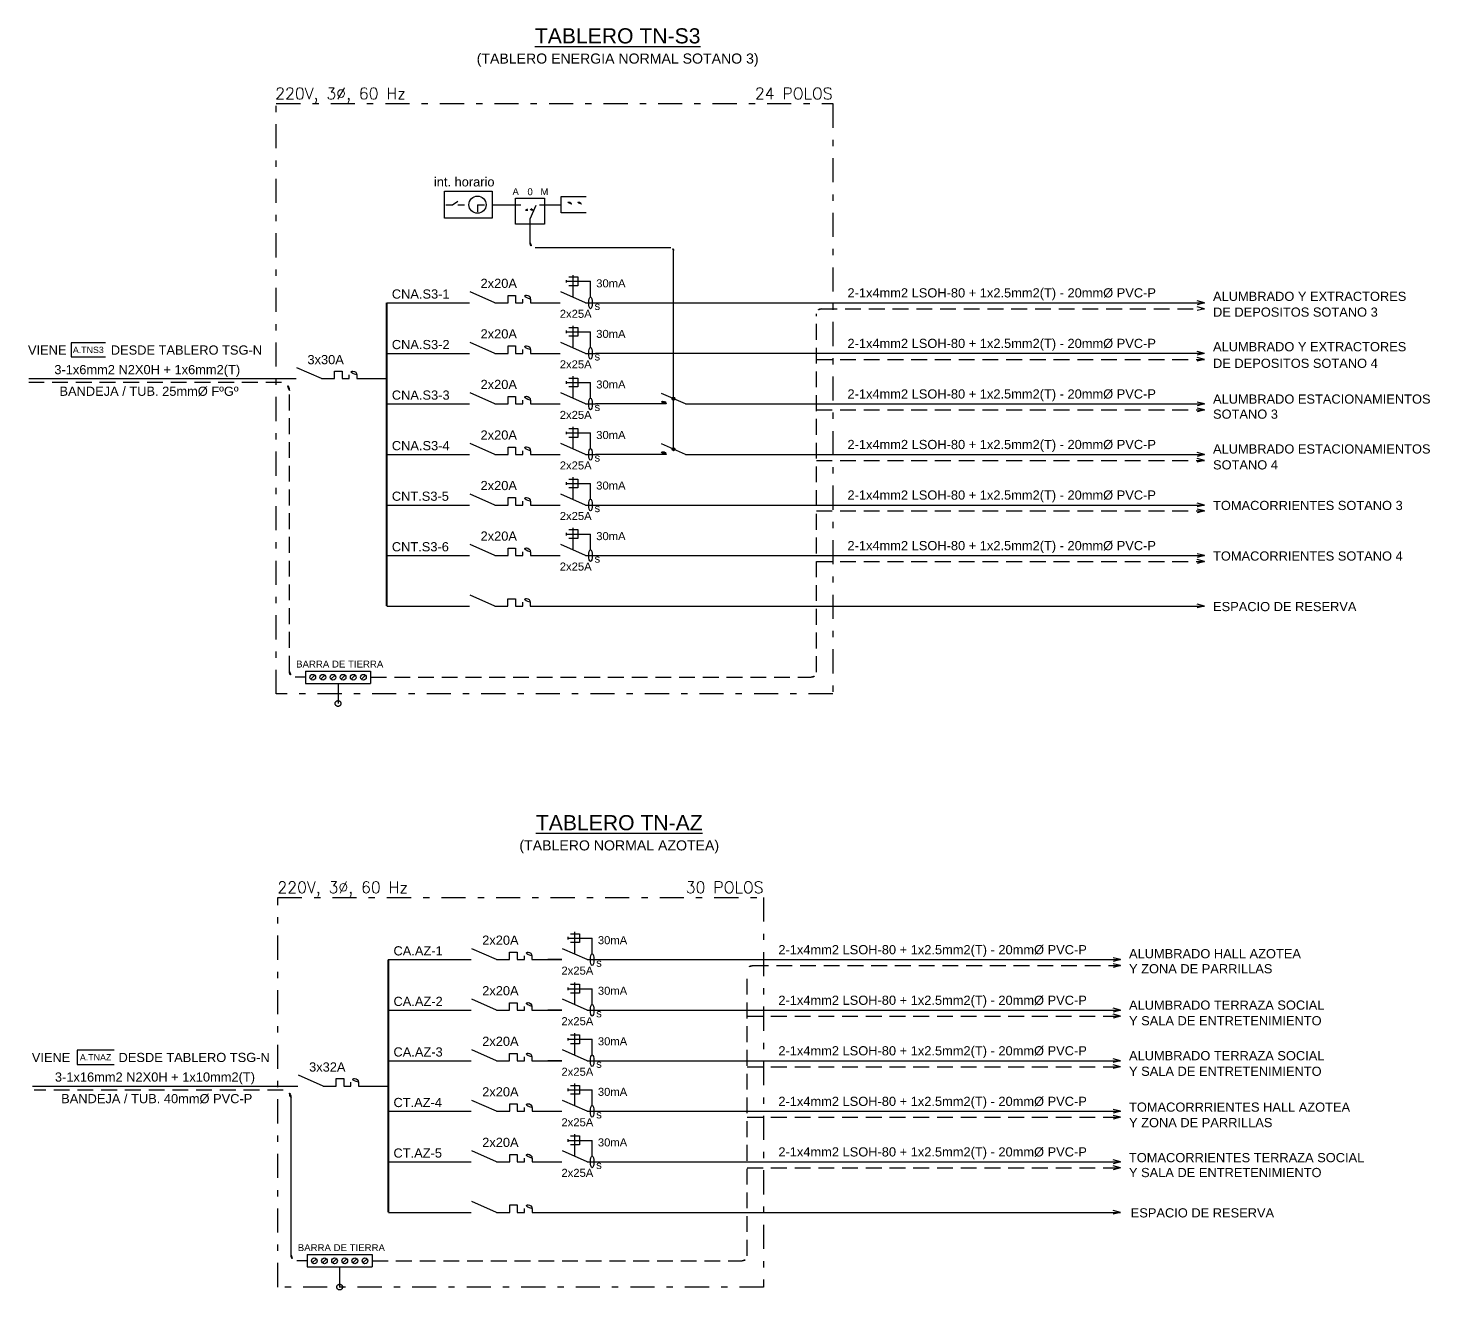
# Model space of a CAD drawing. Header units: millimetres. Extents: x 3435921466 to 3435921548, y 3277630854 to 3277630972.
# Drawn here: x 3435921465.99 to 3435921488.14, y 3277630913.86 to 3277630933.79 of the extents above; entities that cross this region are included whole.
import ezdxf
from ezdxf.enums import TextEntityAlignment as Align

# ---------------------------------------------------------------- set-up
doc = ezdxf.new("R2010")
doc.units = ezdxf.units.MM
for name, pattern in [('CENTER', [2, 1.25, -0.25, 0.25, -0.25]), ('DASHDOT', [25.4, 12.7, -6.35, 0, -6.35]), ('HIDDEN', [0.375, 0.25, -0.125]), ('JIS_09_08', [10.75, 8, -0.55, 0.55, -0.55, 0.55, -0.55])]:
    doc.linetypes.add(name, pattern=pattern)
for name, color, linetype in [('0-Diagrama', 7, 'Continuous'), ('0-Simbolo', 3, 'Continuous'), ('0-T', 7, 'Continuous'), ('0-TEXTOS', 7, 'Continuous'), ('IE-Diagrama', 7, 'Continuous'), ('IE-TIERRA', 3, 'JIS_09_08'), ('IE-UNIFILAR', 3, 'Continuous'), ('TEXT', 140, 'Continuous'), ('TRAZOS', 7, 'Continuous'), ('X-TIT', 6, 'Continuous')]:
    doc.layers.add(name, color=color, linetype=linetype)
doc.styles.add('GMI', font='romans.shx', dxfattribs={"width": 0.75})
doc.styles.add('TEXT-0.10', font='arial.ttf', dxfattribs={"height": 0.1})
doc.styles.add('TEXT-0.20', font='arial.ttf', dxfattribs={"height": 0.18})

# ---------------------------------------------------------------- blocks, each defined once
blk = doc.blocks.new('CM2')
for p, q in [((0, 0), (-0.431, 0.19)), ((0, 0), (0.227, 0)), ((0.227, 0.129), (0.36, 0.129)), ((0.227, 0.129), (0.36, 0.129)), ((0.227, 0), (0.227, 0.129)), ((0.227, 0), (0.227, 0.129)), ((0.36, 0.129), (0.36, 0)), ((0.36, 0.129), (0.36, 0)), ((0.483, 0), (0.483, 0.066)), ((0.483, 0), (0.483, 0.066)), ((0.616, 0.066), (0.616, 0)), ((0.616, 0.066), (0.616, 0)), ((0.36, 0), (0.483, 0)), ((0.36, 0), (0.483, 0)), ((0.616, 0), (1.136, 0))]:
    blk.add_line(p, q)
at = {"lineweight": 0, "const_width": 0.0175}
for points in [[(-0.375, 0.067), (-0.509, -0.067)], [(-0.375, -0.067), (-0.509, 0.067)]]:
    blk.add_lwpolyline(points, dxfattribs=at)
blk.add_arc((0.549, 0.066), 0.0664, 0, 180)
blk.add_arc((0.549, 0.066), 0.0664, 0, 180)
blk = doc.blocks.new('DIFERE')
blk.add_line((0.111, 0.351), (0.111, 0.396))
at = {"linetype": 'HIDDEN', "ltscale": 0.5}
for p in [(0.111, 0.374), (0.528, 0.102)]:
    blk.add_line(p, (0.528, 0.374), dxfattribs=at)
at = {"color": 0, "linetype": 'HIDDEN', "ltscale": 0.5}
blk.add_line((0.227, 0.095), (0.227, 0.482), dxfattribs=at)
at = {"color": 0}
for q in [(0.012, 0.19), (0.614, 0)]:
    blk.add_line((0.442, 0), q, dxfattribs=at)
blk.add_lwpolyline([(0.15, 0.451), (0.304, 0.451), (0.304, 0.297), (0.15, 0.297)], close=True)
at = {"lineweight": 0, "const_width": 0.0175}
for points in [[(0.067, 0.067), (-0.067, -0.067)], [(0.067, -0.067), (-0.067, 0.067)]]:
    blk.add_lwpolyline(points, dxfattribs=at)
blk.add_ellipse((0.528, 0), major_axis=(0, 0.102), ratio=0.305651)
blk = doc.blocks.new('Interruptor Horario')
for p, q in [((-0.075, 0.11), (-0.075, 0.167)), ((-0.075, 0.11), (-0.132, 0.11)), ((0.085, 0.11), (0.03, 0.11)), ((0.129, 0.11), (0.085, 0.081)), ((0.183, 0.11), (0.129, 0.11))]:
    blk.add_line(p, q)
blk.add_lwpolyline([(-0.194, 0.22), (0.194, 0.22), (0.194, 0), (-0.194, 0)], close=True)
blk.add_circle((-0.075, 0.11), 0.0697)
blk = doc.blocks.new('BOTONERA')
at = {"layer": '0-TEXTOS'}
h = blk.add_hatch(color=256, dxfattribs=at)
edge = h.paths.add_edge_path()
edge.add_ellipse((0.176, 0.002), major_axis=(0.053, 0.053), ratio=1, start_angle=315, end_angle=495)
edge.add_ellipse((0.176, 0.002), major_axis=(-0.053, 0.053), ratio=1, start_angle=45, end_angle=225)
h = blk.add_hatch(color=256, dxfattribs=at)
edge = h.paths.add_edge_path()
edge.add_ellipse((0.405, 0.002), major_axis=(0.053, 0.053), ratio=1, start_angle=315, end_angle=495)
edge.add_ellipse((0.405, 0.002), major_axis=(-0.053, 0.053), ratio=1, start_angle=45, end_angle=225)
at = {"layer": '0-Simbolo'}
blk.add_lwpolyline([(0, 0.192), (0.585, 0.192), (0.585, -0.192), (0, -0.192)], close=True, dxfattribs=at)
blk = doc.blocks.new('C.E.M')
h = blk.add_hatch(color=256)
edge = h.paths.add_edge_path()
edge.add_arc((-0.366, -0.009), 0.0531, 9.3395, 170.6605)
edge.add_line((-0.419, 0), (-0.314, 0))
for p, q in [((-0.314, 0), (-0.419, 0)), ((0, 0), (-0.388, 0.171))]:
    blk.add_line(p, q)
blk.add_arc((-0.366, -0.009), 0.0531, 9.3395, 170.6605)

msp = doc.modelspace()

# ---------------------------------------------------------------- hatches: boundary and pattern name
at = {"layer": 'IE-Diagrama'}
h = msp.add_hatch(color=256, dxfattribs=at)
edge = h.paths.add_edge_path()
edge.add_arc((3435921476.187308, 3277630927.937082), 0.022853, 0, 360)
h = msp.add_hatch(color=256, dxfattribs=at)
edge = h.paths.add_edge_path()
edge.add_arc((3435921476.187308, 3277630927.138484), 0.022853, 0, 360)
at = {"layer": 'IE-Diagrama', "linetype": 'DASHDOT', "ltscale": 0.5}
for points in [[(3435921470.931893, 3277630923.121142, 1), (3435921470.841118, 3277630923.121142, 1)], [(3435921470.957348, 3277630913.902015, 1), (3435921470.866572, 3277630913.902015, 1)]]:
    msp.add_hatch(color=3, dxfattribs=at).paths.add_polyline_path(points)

# ---------------------------------------------------------------- linework, layer by layer
at = {"layer": '0-Simbolo'}
msp.add_lwpolyline([(3435921474.067296, 3277630931.001709), (3435921474.412368, 3277630931.001709)], dxfattribs=at)
at = {"layer": '0-TEXTOS'}
for points in [[(3435921467.21003, 3277630928.818787), (3435921466.668412, 3277630928.818787), (3435921466.668412, 3277630928.595706), (3435921467.21003, 3277630928.595706)], [(3435921467.348323, 3277630917.643425), (3435921466.762887, 3277630917.643425), (3435921466.762887, 3277630917.420343), (3435921467.348323, 3277630917.420343)]]:
    msp.add_lwpolyline(points, close=True, dxfattribs=at)
at = {"layer": 'IE-Diagrama'}
for p, q in [((3435921471.655499, 3277630929.451563), (3435921472.965024, 3277630929.451563)), ((3435921474.954683, 3277630929.451563), (3435921484.576469, 3277630929.451563)), ((3435921484.577482, 3277630929.451563), (3435921484.460705, 3277630929.421951)), ((3435921484.577648, 3277630929.451563), (3435921484.460871, 3277630929.481175)), ((3435921471.655499, 3277630928.652964), (3435921472.965024, 3277630928.652964)), ((3435921484.576469, 3277630928.652964), (3435921474.954683, 3277630928.652964)), ((3435921484.577482, 3277630928.652964), (3435921484.460705, 3277630928.623352)), ((3435921484.577648, 3277630928.652964), (3435921484.460871, 3277630928.682576)), ((3435921465.998267, 3277630928.253611), (3435921470.222967, 3277630928.253611)), ((3435921471.655499, 3277630927.854366), (3435921472.965024, 3277630927.854366)), ((3435921476.37495, 3277630927.854366), (3435921484.576469, 3277630927.854366)), ((3435921484.577482, 3277630927.854366), (3435921484.460705, 3277630927.824754)), ((3435921484.577648, 3277630927.854366), (3435921484.460871, 3277630927.883978)), ((3435921471.655499, 3277630927.055768), (3435921472.965024, 3277630927.055768)), ((3435921476.37495, 3277630927.055768), (3435921484.576469, 3277630927.055768)), ((3435921484.577482, 3277630927.055768), (3435921484.460705, 3277630927.026155)), ((3435921484.577648, 3277630927.055768), (3435921484.460871, 3277630927.08538)), ((3435921471.655499, 3277630926.257274), (3435921472.965024, 3277630926.257274)), ((3435921474.954683, 3277630926.257274), (3435921484.576469, 3277630926.257274)), ((3435921484.577482, 3277630926.257274), (3435921484.460705, 3277630926.227662)), ((3435921484.577648, 3277630926.257274), (3435921484.460871, 3277630926.286886)), ((3435921471.655499, 3277630925.458567), (3435921472.965024, 3277630925.458567)), ((3435921474.954683, 3277630925.458567), (3435921484.576469, 3277630925.458567)), ((3435921484.577482, 3277630925.458567), (3435921484.460705, 3277630925.428955)), ((3435921484.577648, 3277630925.458567), (3435921484.460871, 3277630925.488179)), ((3435921471.654986, 3277630924.65986), (3435921472.96451, 3277630924.65986)), ((3435921474.397116, 3277630924.65986), (3435921484.576636, 3277630924.65986)), ((3435921484.577135, 3277630924.65986), (3435921484.460358, 3277630924.689473)), ((3435921484.577135, 3277630924.65986), (3435921484.460358, 3277630924.630248)), ((3435921483.249444, 3277630919.074773), (3435921483.132668, 3277630919.104385)), ((3435921471.680861, 3277630919.074773), (3435921472.990717, 3277630919.074773)), ((3435921474.423323, 3277630919.074773), (3435921474.203733, 3277630919.074773)), ((3435921474.980907, 3277630919.074773), (3435921483.249444, 3277630919.074772)), ((3435921483.249444, 3277630919.074773), (3435921483.132668, 3277630919.045161)), ((3435921471.680861, 3277630918.276175), (3435921472.990717, 3277630918.276175)), ((3435921474.423323, 3277630918.276175), (3435921474.203733, 3277630918.276175)), ((3435921474.980907, 3277630918.276175), (3435921483.249443, 3277630918.276175)), ((3435921483.249444, 3277630918.276175), (3435921483.132668, 3277630918.305787)), ((3435921483.249444, 3277630918.276175), (3435921483.132668, 3277630918.246562)), ((3435921471.680861, 3277630917.477576), (3435921472.990717, 3277630917.477576)), ((3435921474.423323, 3277630917.477576), (3435921474.203733, 3277630917.477576)), ((3435921474.980907, 3277630917.477576), (3435921483.249443, 3277630917.477576)), ((3435921483.249444, 3277630917.477576), (3435921483.132668, 3277630917.507188)), ((3435921483.249444, 3277630917.477576), (3435921483.132668, 3277630917.447964)), ((3435921466.058086, 3277630917.078249), (3435921470.248918, 3277630917.078249)), ((3435921471.68154, 3277630916.678977), (3435921472.991065, 3277630916.678977)), ((3435921474.90289, 3277630916.678976), (3435921483.250122, 3277630916.678977)), ((3435921483.249958, 3277630916.678977), (3435921483.133181, 3277630916.649364)), ((3435921483.250124, 3277630916.678977), (3435921483.133347, 3277630916.708589)), ((3435921471.68154, 3277630915.880378), (3435921472.991065, 3277630915.880378)), ((3435921474.90289, 3277630915.880378), (3435921483.250124, 3277630915.880378)), ((3435921483.249958, 3277630915.880378), (3435921483.133181, 3277630915.850766)), ((3435921483.250124, 3277630915.880378), (3435921483.133347, 3277630915.90999)), ((3435921483.250124, 3277630915.081779), (3435921483.133347, 3277630915.111391)), ((3435921471.68154, 3277630915.081779), (3435921472.991065, 3277630915.081779)), ((3435921474.267471, 3277630915.081779), (3435921483.250125, 3277630915.081779)), ((3435921483.249958, 3277630915.081779), (3435921483.133181, 3277630915.052166))]:
    msp.add_line(p, q, dxfattribs=at)
at = {"layer": 'IE-Diagrama', "color": 13}
for p, q in [((3435921470.371444, 3277630923.633682), (3435921470.371444, 3277630923.438637)), ((3435921470.371444, 3277630923.633682), (3435921471.401568, 3277630923.633682)), ((3435921470.518279, 3277630923.568254), (3435921470.454091, 3277630923.504066)), ((3435921470.678407, 3277630923.568254), (3435921470.614219, 3277630923.504066)), ((3435921470.838535, 3277630923.568254), (3435921470.774348, 3277630923.504066)), ((3435921470.998663, 3277630923.568254), (3435921470.934476, 3277630923.504066)), ((3435921471.158792, 3277630923.568254), (3435921471.094604, 3277630923.504066)), ((3435921471.318921, 3277630923.568254), (3435921471.254733, 3277630923.504066)), ((3435921471.401568, 3277630923.633682), (3435921471.401568, 3277630923.438637)), ((3435921470.371444, 3277630923.438637), (3435921471.401568, 3277630923.438637)), ((3435921470.396898, 3277630914.414556), (3435921470.396898, 3277630914.219511)), ((3435921470.396898, 3277630914.414556), (3435921471.427022, 3277630914.414556)), ((3435921470.396898, 3277630914.219511), (3435921471.427022, 3277630914.219511)), ((3435921470.543733, 3277630914.349127), (3435921470.479546, 3277630914.284939)), ((3435921470.703861, 3277630914.349127), (3435921470.639674, 3277630914.284939)), ((3435921470.86399, 3277630914.349127), (3435921470.799802, 3277630914.284939)), ((3435921471.024118, 3277630914.349127), (3435921470.95993, 3277630914.284939)), ((3435921471.184247, 3277630914.349127), (3435921471.120059, 3277630914.284939)), ((3435921471.344375, 3277630914.349127), (3435921471.280188, 3277630914.284939)), ((3435921471.427022, 3277630914.414556), (3435921471.427022, 3277630914.219511))]:
    msp.add_line(p, q, dxfattribs=at)
at = {"layer": 'IE-Diagrama', "color": 1, "linetype": 'Continuous', "const_width": 0.034165}
for points in [[(3435921471.655572, 3277630929.451563), (3435921471.654986, 3277630924.65986)], [(3435921471.680861, 3277630919.074773), (3435921471.68154, 3277630915.081779)]]:
    msp.add_lwpolyline(points, dxfattribs=at)
at = {"layer": 'IE-Diagrama'}
for points in [[(3435921476.071245, 3277630927.854366), (3435921474.954683, 3277630927.854366)], [(3435921476.071245, 3277630927.055768), (3435921474.954683, 3277630927.055768)]]:
    msp.add_lwpolyline(points, dxfattribs=at)
for centre in [(3435921476.187308, 3277630927.937082), (3435921476.187308, 3277630927.138484)]:
    msp.add_circle(centre, 0.022853, dxfattribs=at)
at = {"layer": 'IE-Diagrama', "color": 13}
for centre in [(3435921470.486185, 3277630923.53616), (3435921470.646313, 3277630923.53616), (3435921470.806441, 3277630923.53616), (3435921470.96657, 3277630923.53616), (3435921471.126698, 3277630923.53616), (3435921471.286827, 3277630923.53616), (3435921470.511639, 3277630914.317033), (3435921470.671768, 3277630914.317033), (3435921470.831896, 3277630914.317033), (3435921470.992024, 3277630914.317033), (3435921471.152153, 3277630914.317033), (3435921471.312282, 3277630914.317033)]:
    msp.add_circle(centre, 0.045388, dxfattribs=at)
at = {"layer": 'IE-Diagrama', "color": 3, "linetype": 'DASHDOT', "ltscale": 0.5}
for centre in [(3435921470.886506, 3277630923.121142), (3435921470.911961, 3277630913.902015)]:
    msp.add_circle(centre, 0.045388, dxfattribs=at)
at = {"layer": 'IE-TIERRA', "color": 13, "linetype": 'HIDDEN'}
for p, q in [((3435921484.578578, 3277630929.357179), (3435921484.461802, 3277630929.386791)), ((3435921484.578578, 3277630929.357179), (3435921484.461802, 3277630929.327566)), ((3435921484.578578, 3277630928.558579), (3435921484.461802, 3277630928.588192)), ((3435921484.578578, 3277630928.558579), (3435921484.461802, 3277630928.528967)), ((3435921469.993392, 3277630928.190841), (3435921465.998267, 3277630928.190841)), ((3435921484.578578, 3277630927.759981), (3435921484.461802, 3277630927.789594)), ((3435921484.578578, 3277630927.759981), (3435921484.461802, 3277630927.730369)), ((3435921484.578578, 3277630926.961383), (3435921484.461802, 3277630926.990995)), ((3435921484.578578, 3277630926.961383), (3435921484.461802, 3277630926.931771)), ((3435921484.578578, 3277630926.162889), (3435921484.461802, 3277630926.192502)), ((3435921484.578578, 3277630926.162889), (3435921484.461802, 3277630926.133277)), ((3435921484.578578, 3277630925.364182), (3435921484.461802, 3277630925.393795)), ((3435921484.578578, 3277630925.364182), (3435921484.461802, 3277630925.33457)), ((3435921470.886506, 3277630923.438637), (3435921470.886506, 3277630923.121142)), ((3435921483.251032, 3277630918.980388), (3435921483.134256, 3277630919.010001)), ((3435921483.251032, 3277630918.980388), (3435921483.134256, 3277630918.950776)), ((3435921483.251032, 3277630918.18179), (3435921483.134256, 3277630918.211402)), ((3435921483.251032, 3277630918.18179), (3435921483.134256, 3277630918.152178)), ((3435921483.251032, 3277630917.383192), (3435921483.134256, 3277630917.412804)), ((3435921483.251032, 3277630917.383192), (3435921483.134256, 3277630917.35358)), ((3435921483.251054, 3277630916.584592), (3435921483.134277, 3277630916.614204)), ((3435921483.251054, 3277630916.584592), (3435921483.134277, 3277630916.55498)), ((3435921483.251054, 3277630915.785993), (3435921483.134277, 3277630915.815606)), ((3435921483.251054, 3277630915.785993), (3435921483.134277, 3277630915.756381)), ((3435921470.911961, 3277630914.219511), (3435921470.911961, 3277630913.902015))]:
    msp.add_line(p, q, dxfattribs=at)
for points in [[(3435921471.401568, 3277630923.53616), (3435921478.363761, 3277630923.53616, 0.414213562), (3435921478.444428, 3277630923.616827), (3435921478.444428, 3277630929.276512, -0.414213562), (3435921478.525095, 3277630929.357179), (3435921484.578578, 3277630929.357179)], [(3435921470.371429, 3277630923.53616), (3435921470.208346, 3277630923.53616, -0.414213562), (3435921470.117597, 3277630923.62691), (3435921470.117089, 3277630928.067284, 0.413502888), (3435921469.993392, 3277630928.190841)], [(3435921471.427022, 3277630914.317033), (3435921477.271627, 3277630914.317033, 0.414213562), (3435921477.352294, 3277630914.3977), (3435921477.35199, 3277630918.894977, -0.414213562), (3435921477.437402, 3277630918.980388), (3435921483.251029, 3277630918.980388)], [(3435921470.396884, 3277630914.317033), (3435921470.233801, 3277630914.317033, -0.414213562), (3435921470.143051, 3277630914.407783), (3435921470.14304, 3277630916.891922, 0.413502695), (3435921470.019343, 3277630917.015479), (3435921466.086137, 3277630917.015479)]]:
    msp.add_lwpolyline(points, format="xyb", dxfattribs=at)
for points in [[(3435921478.444428, 3277630928.558579), (3435921484.578578, 3277630928.558579)], [(3435921478.444428, 3277630927.759981), (3435921484.578578, 3277630927.759981)], [(3435921478.444428, 3277630926.961383), (3435921484.578578, 3277630926.961383)], [(3435921478.444428, 3277630926.162889), (3435921484.578578, 3277630926.162889)], [(3435921478.444428, 3277630925.364182), (3435921484.578578, 3277630925.364182)], [(3435921477.35215, 3277630918.18179), (3435921483.251031, 3277630918.18179)], [(3435921477.35215, 3277630917.383192), (3435921483.251031, 3277630917.383192)], [(3435921477.352172, 3277630916.584592), (3435921483.251053, 3277630916.584592)], [(3435921477.352172, 3277630915.785993), (3435921483.251056, 3277630915.785993)]]:
    msp.add_lwpolyline(points, dxfattribs=at)
at = {"layer": 'IE-UNIFILAR', "color": 140, "linetype": 'CENTER', "ltscale": 0.3}
msp.add_lwpolyline([(3435921476.187308, 3277630927.138484), (3435921476.187308, 3277630930.279236, 0.414213562), (3435921476.146975, 3277630930.319569), (3435921474.002227, 3277630930.319569, -0.414213562), (3435921473.921561, 3277630930.400236), (3435921473.921561, 3277630930.775835)], format="xyb", dxfattribs=at)
at = {"layer": 'TEXT', "color": 3}
for p, q in [((3435921473.319806, 3277630931.001709), (3435921473.775825, 3277630931.001709)), ((3435921473.84984, 3277630930.913093), (3435921473.878392, 3277630930.934481)), ((3435921473.84984, 3277630930.913093), (3435921473.88553, 3277630930.913093)), ((3435921473.921561, 3277630930.775835), (3435921474.018537, 3277630930.995824)), ((3435921473.96663, 3277630930.913093), (3435921473.930939, 3277630930.913093)), ((3435921473.96663, 3277630930.913093), (3435921473.938077, 3277630930.934481))]:
    msp.add_line(p, q, dxfattribs=at)
msp.add_lwpolyline([(3435921473.692757, 3277630931.102847), (3435921474.14637, 3277630931.102847), (3435921474.14637, 3277630930.694465), (3435921473.692757, 3277630930.694465)], close=True, dxfattribs=at)
at = {"layer": 'TEXT', "color": 3, "const_width": 0.025535}
msp.add_lwpolyline([(3435921473.775825, 3277630931.014476, 1), (3435921473.775825, 3277630930.988941, 1)], format="xyb", dxfattribs=at)
at = {"layer": 'TEXT', "color": 3}
msp.add_arc((3435921473.908234, 3277630930.81003), 0.118457, 60.4644338, 119.5355662, dxfattribs=at)
at = {"layer": 'TRAZOS', "color": 3, "linetype": 'DASHDOT', "ltscale": 0.03}
for points in [[(3435921469.910266, 3277630932.597923), (3435921478.702746, 3277630932.597923), (3435921478.702914, 3277630923.272769), (3435921469.910433, 3277630923.272769)], [(3435921469.93572, 3277630920.056744), (3435921477.610615, 3277630920.056744), (3435921477.610783, 3277630913.902015), (3435921469.935888, 3277630913.902015)]]:
    msp.add_lwpolyline(points, close=True, dxfattribs=at)

# ---------------------------------------------------------------- block references
at = {"xscale": 0.6775757996230238, "yscale": 0.6775999996230102, "zscale": 0.6775999996230102, "rotation": 180}
msp.add_blockref('BOTONERA', (3435921474.808904, 3277630931.001709), dxfattribs=at)
at = {"layer": '0-Diagrama', "xscale": 0.9680000004227576, "yscale": 0.9680000004227576, "zscale": 0.9680000004227576}
for p in [(3435921476.37495, 3277630927.854366), (3435921476.37495, 3277630927.055768)]:
    msp.add_blockref('C.E.M', p, dxfattribs=at)
at = {"layer": '0-Simbolo', "xscale": 1.937113198922268, "yscale": 1.937138822449902, "zscale": 1.937138822449902, "rotation": 180}
msp.add_blockref('Interruptor Horario', (3435921472.944445, 3277630931.214794), dxfattribs=at)
at = {"layer": 'IE-Diagrama', "xscale": 0.9074999999992699, "yscale": 0.9074999999992699, "zscale": 0.9074999999992699}
for name, p in [('DIFERE', (3435921474.397281, 3277630929.451563)), ('CM2', (3435921473.366399, 3277630929.451563)), ('DIFERE', (3435921474.397281, 3277630928.652964)), ('CM2', (3435921473.366399, 3277630928.652964)), ('CM2', (3435921470.624343, 3277630928.253611)), ('DIFERE', (3435921474.397281, 3277630927.854366)), ('CM2', (3435921473.366399, 3277630927.854366)), ('DIFERE', (3435921474.397281, 3277630927.055768)), ('CM2', (3435921473.366399, 3277630927.055768)), ('DIFERE', (3435921474.397281, 3277630926.257274)), ('CM2', (3435921473.366399, 3277630926.257274)), ('DIFERE', (3435921474.397281, 3277630925.458567)), ('CM2', (3435921473.366399, 3277630925.458567)), ('CM2', (3435921473.365886, 3277630924.65986)), ('DIFERE', (3435921474.423505, 3277630919.074773)), ('CM2', (3435921473.392093, 3277630919.074773)), ('DIFERE', (3435921474.423505, 3277630918.276175)), ('CM2', (3435921473.392093, 3277630918.276175)), ('DIFERE', (3435921474.423505, 3277630917.477576)), ('CM2', (3435921473.392093, 3277630917.477576)), ('CM2', (3435921470.650293, 3277630917.078249)), ('DIFERE', (3435921474.423505, 3277630916.678976)), ('CM2', (3435921473.392441, 3277630916.678977)), ('DIFERE', (3435921474.423505, 3277630915.880378)), ('CM2', (3435921473.392441, 3277630915.880378)), ('CM2', (3435921473.392441, 3277630915.081779))]:
    msp.add_blockref(name, p, dxfattribs=at)

# ---------------------------------------------------------------- texts
at = {"layer": '0-Diagrama', "color": 0, "style": 'TEXT-0.10'}
for s, height, p in [('int. horario', 0.14514346, (3435921472.401223, 3277630931.289896)), ('A', 0.1089, (3435921473.64227, 3277630931.152853)), ('0', 0.1089, (3435921473.879155, 3277630931.151436)), ('M', 0.1089, (3435921474.083895, 3277630931.152853))]:
    msp.add_text(s, height=height, dxfattribs=at).set_placement(p)
at = {"layer": '0-T', "style": 'TEXT-0.10'}
for s, height, p in [('VIENE ', 0.1452017, (3435921465.98678, 3277630928.632732)), ('DESDE TABLERO TSG-N', 0.14520168, (3435921467.295911, 3277630928.632732)), ('VIENE ', 0.1452017, (3435921466.047116, 3277630917.45737)), ('DESDE TABLERO TSG-N', 0.14520168, (3435921467.417852, 3277630917.45737))]:
    msp.add_text(s, height=height, dxfattribs=at).set_placement(p)
at = {"layer": '0-TEXTOS', "char_height": 0.1, "width": 0.49413607, "attachment_point": 5, "style": 'TEXT-0.10'}
for s, insert in [('A.TNS3', (3435921466.940156, 3277630928.707246)), ('A.TNAZ', (3435921467.055661, 3277630917.531884))]:
    msp.add_mtext(s, dxfattribs=dict(at, insert=insert))
at = {"layer": 'IE-Diagrama', "lineweight": 0, "style": 'TEXT-0.10'}
for s, height, p in [('2x20A', 0.1452017, (3435921473.138296, 3277630929.686625)), ('CNA.S3-1', 0.1452017, (3435921471.73632, 3277630929.51809)), ('2-1x4mm2 LSOH-80 + 1x2.5mm2(T) - 20mm%%C PVC-P', 0.1452, (3435921478.936575, 3277630929.536317)), ('ALUMBRADO Y EXTRACTORES ', 0.14520168, (3435921484.713196, 3277630929.481266)), ('DE DEPOSITOS SOTANO 3', 0.14520168, (3435921484.713196, 3277630929.23198)), ('CNA.S3-2', 0.1452017, (3435921471.73632, 3277630928.719491)), ('2x20A', 0.1452017, (3435921473.138296, 3277630928.888026)), ('2-1x4mm2 LSOH-80 + 1x2.5mm2(T) - 20mm%%C PVC-P', 0.1452, (3435921478.936575, 3277630928.737719)), ('ALUMBRADO Y EXTRACTORES ', 0.14520168, (3435921484.713196, 3277630928.685847)), ('3x30A', 0.1452017, (3435921470.40281, 3277630928.481783)), ('DE DEPOSITOS SOTANO 4', 0.14520168, (3435921484.713196, 3277630928.423351)), ('2x20A', 0.1452017, (3435921473.138296, 3277630928.089428)), ('CNA.S3-3', 0.1452017, (3435921471.73632, 3277630927.920893)), ('2-1x4mm2 LSOH-80 + 1x2.5mm2(T) - 20mm%%C PVC-P', 0.1452, (3435921478.936575, 3277630927.93912)), ('ALUMBRADO ESTACIONAMIENTOS ', 0.14520168, (3435921484.713196, 3277630927.858106)), ('SOTANO 3', 0.1452017, (3435921484.713196, 3277630927.620349)), ('2x20A', 0.1452017, (3435921473.138296, 3277630927.29083)), ('2-1x4mm2 LSOH-80 + 1x2.5mm2(T) - 20mm%%C PVC-P', 0.1452, (3435921478.936575, 3277630927.140522)), ('CNA.S3-4', 0.1452017, (3435921471.73632, 3277630927.122295)), ('ALUMBRADO ESTACIONAMIENTOS', 0.14520168, (3435921484.713196, 3277630927.070486)), ('SOTANO 4', 0.1452017, (3435921484.713196, 3277630926.818937)), ('2x20A', 0.1452017, (3435921473.138296, 3277630926.492336)), ('CNT.S3-5', 0.1452017, (3435921471.73632, 3277630926.323802)), ('2-1x4mm2 LSOH-80 + 1x2.5mm2(T) - 20mm%%C PVC-P', 0.1452, (3435921478.936575, 3277630926.342028)), ('TOMACORRIENTES SOTANO 3 ', 0.14520168, (3435921484.713196, 3277630926.177654)), ('2x20A', 0.1452017, (3435921473.138296, 3277630925.693629)), ('CNT.S3-6', 0.1452017, (3435921471.73632, 3277630925.525095)), ('2-1x4mm2 LSOH-80 + 1x2.5mm2(T) - 20mm%%C PVC-P', 0.1452, (3435921478.936575, 3277630925.543321)), ('TOMACORRIENTES SOTANO 4', 0.14520168, (3435921484.713196, 3277630925.378947)), ('ESPACIO DE RESERVA', 0.14520168, (3435921484.713855, 3277630924.580242)), ('2x20A', 0.1452017, (3435921473.164337, 3277630919.309835)), ('2-1x4mm2 LSOH-80 + 1x2.5mm2(T) - 20mm%%C PVC-P', 0.1452, (3435921477.844462, 3277630919.159527)), ('CA.AZ-1 ', 0.1452017, (3435921471.762362, 3277630919.1413)), ('ALUMBRADO HALL AZOTEA ', 0.14520168, (3435921483.385672, 3277630919.096494)), ('Y ZONA DE PARRILLAS', 0.14520168, (3435921483.385672, 3277630918.858462)), ('2x20A', 0.1452017, (3435921473.164337, 3277630918.511237)), ('CA.AZ-2 ', 0.1452017, (3435921471.762362, 3277630918.342702)), ('2-1x4mm2 LSOH-80 + 1x2.5mm2(T) - 20mm%%C PVC-P', 0.1452, (3435921477.844462, 3277630918.360929)), ('ALUMBRADO TERRAZA SOCIAL ', 0.14520168, (3435921483.385672, 3277630918.283981)), ('Y SALA DE ENTRETENIMIENTO', 0.14520168, (3435921483.385672, 3277630918.037356)), ('2x20A', 0.1452017, (3435921473.164337, 3277630917.712638)), ('CA.AZ-3 ', 0.1452017, (3435921471.762362, 3277630917.544104)), ('2-1x4mm2 LSOH-80 + 1x2.5mm2(T) - 20mm%%C PVC-P', 0.1452, (3435921477.844462, 3277630917.56233)), ('ALUMBRADO TERRAZA SOCIAL ', 0.14520168, (3435921483.385672, 3277630917.485383)), ('3x32A', 0.1452017, (3435921470.42876, 3277630917.306421)), ('Y SALA DE ENTRETENIMIENTO', 0.14520168, (3435921483.385672, 3277630917.238758)), ('CT.AZ-4', 0.1452017, (3435921471.762362, 3277630916.745504)), ('2x20A', 0.1452017, (3435921473.164338, 3277630916.914039)), ('2-1x4mm2 LSOH-80 + 1x2.5mm2(T) - 20mm%%C PVC-P', 0.1452, (3435921477.844463, 3277630916.763731)), ('TOMACORRRIENTES HALL AZOTEA ', 0.14520168, (3435921483.385672, 3277630916.672472)), ('Y ZONA DE PARRILLAS', 0.14520168, (3435921483.385672, 3277630916.428049)), ('2x20A', 0.1452017, (3435921473.164337, 3277630916.11544)), ('CT.AZ-5', 0.1452017, (3435921471.762362, 3277630915.946905)), ('2-1x4mm2 LSOH-80 + 1x2.5mm2(T) - 20mm%%C PVC-P', 0.1452, (3435921477.844462, 3277630915.965132)), ('TOMACORRIENTES TERRAZA SOCIAL ', 0.14520168, (3435921483.384493, 3277630915.874578)), ('Y SALA DE ENTRETENIMIENTO', 0.14520168, (3435921483.384493, 3277630915.639083)), ('ESPACIO DE RESERVA ', 0.14520165, (3435921483.412794, 3277630915.00216))]:
    msp.add_text(s, height=height, dxfattribs=at).set_placement(p)
at = {"layer": 'IE-Diagrama', "style": 'TEXT-0.10'}
for s, height, p in [('30mA', 0.12705, (3435921474.966006, 3277630929.695349)), ('2x25A', 0.12705, (3435921474.390381, 3277630929.214461)), ('s', 0.12705, (3435921474.93962, 3277630929.339109)), ('30mA', 0.12705, (3435921474.966006, 3277630928.89675)), ('s', 0.12705, (3435921474.93962, 3277630928.54051)), ('2x25A', 0.12705, (3435921474.390381, 3277630928.415862)), ('30mA', 0.12705, (3435921474.966006, 3277630928.098152)), ('2x25A', 0.12705, (3435921474.390381, 3277630927.617264)), ('s', 0.12705, (3435921474.93962, 3277630927.741912)), ('30mA', 0.12705, (3435921474.966006, 3277630927.299554)), ('2x25A', 0.12705, (3435921474.390381, 3277630926.818666)), ('s', 0.12705, (3435921474.93962, 3277630926.943314)), ('30mA', 0.12705, (3435921474.966006, 3277630926.50106)), ('s', 0.12705, (3435921474.93962, 3277630926.14482)), ('2x25A', 0.12705, (3435921474.390381, 3277630926.020172)), ('30mA', 0.12705, (3435921474.966006, 3277630925.702353)), ('2x25A', 0.12705, (3435921474.390381, 3277630925.221465)), ('s', 0.12705, (3435921474.93962, 3277630925.346113)), ('BARRA DE TIERRA', 0.1089, (3435921470.224021, 3277630923.689608)), ('30mA', 0.12705, (3435921474.99223, 3277630919.318559)), ('2x25A', 0.12705, (3435921474.416605, 3277630918.837671)), ('s', 0.12705, (3435921474.965845, 3277630918.962319)), ('30mA', 0.12705, (3435921474.99223, 3277630918.51996)), ('s', 0.12705, (3435921474.965845, 3277630918.163721)), ('2x25A', 0.12705, (3435921474.416605, 3277630918.039073)), ('30mA', 0.12705, (3435921474.99223, 3277630917.721362)), ('2x25A', 0.12705, (3435921474.416605, 3277630917.240474)), ('s', 0.12705, (3435921474.965845, 3277630917.365122)), ('30mA', 0.12705, (3435921474.99223, 3277630916.922762)), ('s', 0.12705, (3435921474.965845, 3277630916.566522)), ('2x25A', 0.12705, (3435921474.416605, 3277630916.441874)), ('30mA', 0.12705, (3435921474.99223, 3277630916.124164)), ('2x25A', 0.12705, (3435921474.416605, 3277630915.643276)), ('s', 0.12705, (3435921474.965845, 3277630915.767924)), ('BARRA DE TIERRA', 0.1089, (3435921470.249476, 3277630914.470481))]:
    msp.add_text(s, height=height, dxfattribs=at).set_placement(p)
for s, p in [('3-1x6mm2 N2X0H + 1x6mm2(T) ', (3435921467.899397, 3277630928.323721)), ('3-1x16mm2 N2X0H + 1x10mm2(T) ', (3435921468.021338, 3277630917.148359))]:
    msp.add_text(s, height=0.14520168, dxfattribs=at).set_placement(p, align=Align.CENTER)
at = {"layer": 'IE-Diagrama', "attachment_point": 2}
for s, insert, char_height, width, style in [('{\\fArial|b0|i0|c204|p34;\\L\\C0;TABLERO \\fArial|b0|i0|c0|p34;TN-S3\\P\\fArial|b0|i0|c204|p34;\\H0.6667x;\\l\\C10;(\\fArial|b0|i0|c0|p34;TABLERO ENERGIA NORMAL SOTANO 3)}', (3435921475.304829, 3277630933.788744), 0.23915294, 10.87802866, 'TEXT-0.20'), ('BANDEJA / TUB. 25mmØ FºGº', (3435921467.899397, 3277630928.12709), 0.14520168, 3.56598424, 'TEXT-0.10'), ('{\\fArial|b0|i0|c204|p34;\\L\\C0;TABLERO \\fArial|b0|i0|c0|p34;TN-AZ\\P\\fArial|b0|i0|c204|p34;\\H0.6667x;\\l\\C10;(\\fArial|b0|i0|c0|p34;TABLERO NORMAL AZOTEA)}', (3435921475.330284, 3277630921.358365), 0.23915294, 10.87802866, 'TEXT-0.20'), ('BANDEJA / TUB. 40mmØ PVC-P', (3435921468.021338, 3277630916.951727), 0.14520168, 3.56598424, 'TEXT-0.10')]:
    msp.add_mtext(s, dxfattribs=dict(at, insert=insert, char_height=char_height, width=width, style=style))
at = {"layer": 'X-TIT', "color": 2, "style": 'GMI'}
for p in [(3435921469.892951, 3277630932.667345), (3435921469.928006, 3277630920.126165)]:
    msp.add_text('220V, 3Ø, 60 Hz', height=0.1815, dxfattribs=at).set_placement(p)
for s, p in [('24 POLOS', (3435921478.702199, 3277630932.667345)), ('30 POLOS', (3435921477.610402, 3277630920.126165))]:
    msp.add_text(s, height=0.1815, dxfattribs=at).set_placement(p, align=Align.RIGHT)

doc.saveas('drawing.dxf')
